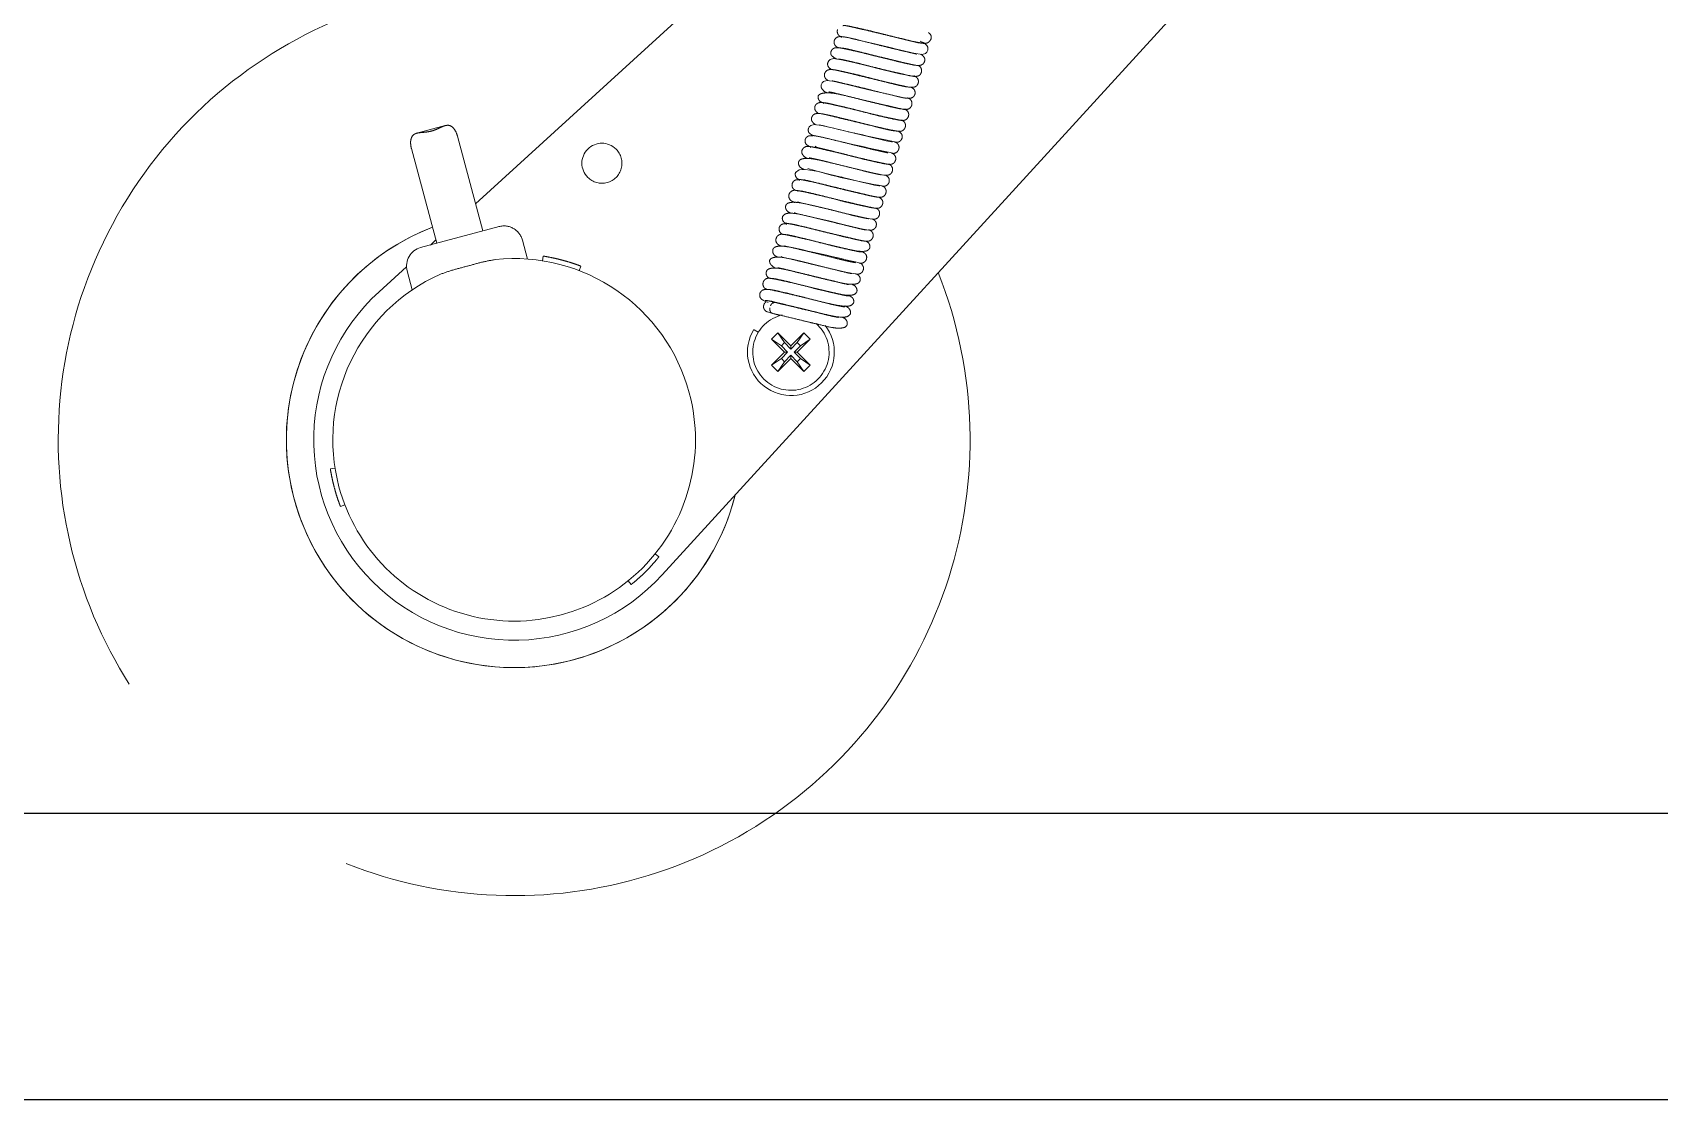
# Model space of a CAD drawing. Header units: millimetres. Extents: x 163705 to 1616509, y 81827 to 302547.
# Drawn here: x 1488061.1 to 1488231.6, y 150829.6 to 150941.5 of the extents above; entities that cross this region are included whole.
import ezdxf

# ---------------------------------------------------------------- set-up
doc = ezdxf.new("R2010")
doc.units = ezdxf.units.MM
doc.header["$LTSCALE"] = 10
doc.linetypes.add('ACAD_ISO02W100', pattern=[15, 12, -3])
doc.layers.add('1-剖面线', color=8, linetype='Continuous', lineweight=0)
doc.layers.add('1-虚线', color=8, linetype='ACAD_ISO02W100', lineweight=0)

# ---------------------------------------------------------------- blocks, each defined once
blk = doc.blocks.new('*U287')
for p, q in [((0, 100, -1.04), (40000.06, 100, -19.83)), ((0, 70, -1.04), (40000.06, 70, -19.83))]:
    blk.add_line(p, q)
blk = doc.blocks.new('G$C61459890')
for p, q in [((1365.71, 328.57), (1410.44, 369.41)), ((1450.31, 360.9), (1385.26, 289.67)), ((1408.45, 346.35), (1408.64, 346.28)), ((1412.28, 345.62), (1412.52, 345.51)), ((1412.52, 345.51), (1412.53, 345.49)), ((1406.4, 339.43), (1406.58, 339.37)), ((1401.86, 339.23), (1401.89, 339.2)), ((1402.16, 339.07), (1402.2, 339.07)), ((1362.53, 336.76), (1359.54, 335.96)), ((1405.39, 335.99), (1405.6, 335.91)), ((1405.76, 337.13), (1405.93, 337.07)), ((1358.98, 334.36), (1361.65, 324.43)), ((1363.81, 335.66), (1366.47, 325.72)), ((1400.8, 334.46), (1400.83, 334.48)), ((1405.05, 334.83), (1405.24, 334.76)), ((1399.31, 331.83), (1399.31, 331.82)), ((1404.03, 331.38), (1404.24, 331.31)), ((1399.46, 329.85), (1399.47, 329.88)), ((1403.7, 330.22), (1403.9, 330.15)), ((1403.04, 327.92), (1403.2, 327.86)), ((1407.68, 328.09), (1407.66, 328.11)), ((1359.95, 323.98), (1368.17, 326.18)), ((1402.34, 325.62), (1402.55, 325.55)), ((1402.67, 326.78), (1402.89, 326.7)), ((1360.98, 324.25), (1361.55, 324.78)), ((1370.61, 324.76), (1371.15, 322.78)), ((1372.79, 323.09), (1372.72, 322.6)), ((1406.32, 323.49), (1406.29, 323.53)), ((1355.59, 319.33), (1358.47, 321.97)), ((1358.54, 321.53), (1359.07, 319.54)), ((1376.57, 321.56), (1376.75, 322.03)), ((1396.42, 320.84), (1396.42, 320.84)), ((1400.98, 321.02), (1401.19, 320.94)), ((1401.32, 322.17), (1401.53, 322.1)), ((1396.09, 319.69), (1396.09, 319.69)), ((1404.95, 318.89), (1404.87, 318.96)), ((1395.74, 318.55), (1395.74, 318.55)), ((1395.94, 318.4), (1396.35, 318.23)), ((1396.31, 317.23), (1396.81, 317.08)), ((1396.81, 317.08), (1397.6, 316.85)), ((1397.1, 318.24), (1397.19, 318.21)), ((1397.15, 318.23), (1397.13, 318.24)), ((1399.91, 317.59), (1400.17, 317.5)), ((1401.57, 315.85), (1401.38, 316.03)), ((1397.39, 315.06), (1396.71, 314.38)), ((1396.71, 314.38), (1398.07, 313.02)), ((1396.71, 314.38), (1397.75, 313.69)), ((1397.39, 315.06), (1398.08, 314.02)), ((1398.75, 313.7), (1397.39, 315.06)), ((1398.08, 314.02), (1397.75, 313.69)), ((1397.75, 313.69), (1398.41, 313.02)), ((1398.75, 313.35), (1398.08, 314.02)), ((1400.1, 315.06), (1398.75, 313.7)), ((1399.41, 314.02), (1398.75, 313.35)), ((1398.75, 313.7), (1398.75, 313.35)), ((1399.08, 313.02), (1399.74, 313.69)), ((1400.1, 315.06), (1399.41, 314.02)), ((1399.74, 313.69), (1399.41, 314.02)), ((1399.42, 313.02), (1400.78, 314.38)), ((1400.78, 314.38), (1399.74, 313.69)), ((1400.78, 314.38), (1400.1, 315.06)), ((1398.07, 313.02), (1396.71, 311.66)), ((1396.71, 311.66), (1397.75, 312.35)), ((1397.39, 310.98), (1398.75, 312.34)), ((1397.39, 310.98), (1398.08, 312.02)), ((1398.41, 313.02), (1397.75, 312.35)), ((1397.75, 312.35), (1398.08, 312.02)), ((1398.07, 313.02), (1398.41, 313.02)), ((1398.08, 312.02), (1398.75, 312.69)), ((1398.75, 312.34), (1398.75, 312.69)), ((1398.75, 312.69), (1399.41, 312.02)), ((1398.75, 312.34), (1400.1, 310.98)), ((1399.42, 313.02), (1399.08, 313.02)), ((1399.74, 312.35), (1399.08, 313.02)), ((1399.41, 312.02), (1399.74, 312.35)), ((1400.1, 310.98), (1399.41, 312.02)), ((1400.78, 311.66), (1399.42, 313.02)), ((1400.78, 311.66), (1399.74, 312.35)), ((1396.71, 311.66), (1397.39, 310.98)), ((1400.1, 310.98), (1400.78, 311.66)), ((1350.99, 300.87), (1350.49, 300.79)), ((1351.55, 296.83), (1352.02, 297.01)), ((1384.91, 291.56), (1384.53, 291.88)), ((1382.02, 288.67), (1381.7, 289.06))]:
    blk.add_line(p, q)
at = {"flags": 128}
for points in [[(1404.3, 346.04), (1404.39, 346.06), (1404.88, 345.96), (1405.54, 345.81), (1406.28, 345.63), (1407.67, 345.3), (1409.14, 344.94), (1410.48, 344.61), (1411.64, 344.35), (1412.51, 344.23), (1412.85, 344.33), (1413, 344.46), (1413.1, 344.66), (1413.1, 344.66)], [(1411.52, 341.97), (1411.46, 341.95), (1410.93, 342.04), (1410.18, 342.2), (1409.42, 342.38), (1408.15, 342.69), (1406.79, 343.03), (1405.34, 343.38), (1404.05, 343.66), (1403.21, 343.79), (1402.87, 343.7), (1402.72, 343.57), (1402.61, 343.37), (1402.61, 343.37)], [(1410.74, 339.67), (1410.66, 339.65), (1410.16, 339.75), (1409.5, 339.91), (1408.76, 340.08), (1407.36, 340.42), (1405.9, 340.77), (1404.56, 341.1), (1403.4, 341.37), (1402.53, 341.49), (1402.18, 341.39), (1402.04, 341.25), (1401.93, 341.05), (1401.93, 341.05)], [(1409.38, 335.06), (1409.29, 335.05), (1408.72, 335.17), (1408.02, 335.33), (1407.26, 335.51), (1405.84, 335.85), (1404.38, 336.21), (1403.06, 336.53), (1401.97, 336.78), (1401.17, 336.88), (1400.83, 336.78), (1400.68, 336.65), (1400.58, 336.45), (1400.58, 336.45)], [(1400.67, 333.4), (1400.78, 333.37), (1401.11, 333.3), (1401.59, 333.2), (1402.19, 333.06), (1403.55, 332.74), (1404.87, 332.41), (1406.16, 332.09), (1406.98, 331.89), (1407.82, 331.71), (1408.48, 331.58), (1408.76, 331.57), (1408.76, 331.57)], [(1408.06, 330.44), (1407.97, 330.44), (1407.52, 330.53), (1406.95, 330.66), (1406.32, 330.81), (1405.08, 331.1), (1403.92, 331.39), (1402.74, 331.67), (1401.65, 331.94), (1400.29, 332.17), (1399.61, 332.13), (1399.23, 331.85), (1399.23, 331.85)], [(1399.13, 327.64), (1399.12, 327.63), (1399.27, 327.58), (1399.61, 327.5), (1400.54, 327.29), (1401.59, 327.04), (1402.71, 326.77), (1404.24, 326.39), (1405.09, 326.18), (1405.97, 325.98), (1406.71, 325.84), (1407.06, 325.81), (1407.06, 325.81)], [(1399.45, 328.79), (1399.44, 328.78), (1399.59, 328.73), (1399.96, 328.65), (1400.94, 328.43), (1401.98, 328.18), (1403.02, 327.93), (1404.51, 327.55), (1405.44, 327.33), (1406.35, 327.13), (1407.06, 326.99), (1407.38, 326.96), (1407.38, 326.96)], [(1397.73, 323.03), (1397.73, 323.03), (1397.84, 322.99), (1398.16, 322.92), (1399.05, 322.72), (1400.08, 322.47), (1401.18, 322.21), (1402.73, 321.83), (1403.59, 321.61), (1404.49, 321.4), (1405.27, 321.25), (1405.68, 321.2), (1405.68, 321.2)]]:
    blk.add_lwpolyline(points, dxfattribs=at)
for centre, radius, start, end in [((1369.75, 303.83), 47.77, 68.4797, 21.5203), ((1445.88, 514.65), 183.2, 256.0496, 258.6544), ((1378.95, 332.82), 2.1, 45, 225), ((1378.95, 332.82), 2.1, 225, 45), ((1477.86, 655.62), 328.94, 256.554, 258.0011), ((1420.49, 400.34), 70.95, 253.6556, 260.2226), ((1369.75, 303.83), 23.87, 111.0118, 213.7174), ((1369.75, 303.83), 23.87, 111.0118, 345.985), ((1368.68, 324.25), 2, 15, 105), ((1360.47, 322.05), 2, 105, 195), ((1310.39, -76.13), 409.79, 76.5082, 77.6479), ((1369.75, 303.83), 19, 15, 96.0112), ((1369.75, 303.83), 19, 113.9888, 195), ((1369.75, 303.83), 21, 132.401, 225), ((1398.75, 313.02), 4.55, 148.6107, 38.0913), ((1398.75, 313.02), 4, 103.0553, 225), ((1398.75, 313.02), 4, 225, 45), ((1369.75, 303.83), 19, 195, 15), ((1369.75, 303.83), 23.87, 213.7174, 345.985), ((1369.75, 303.83), 21, 225, 317.599)]:
    blk.add_arc(centre, radius, start, end)
for points, knots in [([(1411.95, 344.25), (1411.95, 344.25), (1411.95, 344.27), (1411.66, 344.32), (1411.18, 344.44), (1410.52, 344.59), (1409.75, 344.77), (1408.9, 344.98), (1407.77, 345.25), (1406.38, 345.59), (1404.88, 345.95), (1404.15, 346.12), (1403.65, 346.08), (1403.4, 345.9), (1403.32, 345.74), (1403.29, 345.66)], [0, 0, 0, 0, 0.018494, 0.093265, 0.164403, 0.236333, 0.307733, 0.379136, 0.450211, 0.584973, 0.722479, 0.882352, 0.946915, 0.974531, 1, 1, 1, 1]), ([(1403.63, 346.82), (1403.61, 346.74), (1403.59, 346.57), (1403.67, 346.33), (1403.84, 346.13), (1404.01, 346.06), (1404.1, 346.02)], [0, 0, 0, 0, 0.2564586, 0.5098099, 0.7569647, 1, 1, 1, 1]), ([(1412.31, 345.4), (1412.31, 345.41), (1412.33, 345.42), (1412.14, 345.44), (1411.65, 345.55), (1410.72, 345.77), (1409.34, 346.11), (1407.87, 346.46), (1406.65, 346.76), (1405.7, 346.98), (1404.95, 347.16), (1404.32, 347.28), (1404.23, 347.24), (1404.19, 347.23)], [0, 0, 0, 0, 0.000772, 0.065886, 0.134349, 0.256681, 0.37377, 0.491733, 0.610987, 0.686135, 0.771267, 0.875926, 1, 1, 1, 1]), ([(1404.6, 347.21), (1404.6, 347.22), (1404.61, 347.23), (1404.87, 347.18), (1405.49, 347.05), (1406.45, 346.83), (1407.45, 346.59), (1408.58, 346.32), (1409.71, 346.03), (1410.72, 345.78), (1411.53, 345.59), (1412.25, 345.44), (1412.51, 345.41), (1412.65, 345.39)], [0, 0, 0, 0, 0.024856, 0.096722, 0.227477, 0.333556, 0.41173, 0.508557, 0.630317, 0.705984, 0.794111, 0.893255, 1, 1, 1, 1]), ([(1413.41, 345.8), (1413.44, 345.86), (1413.48, 345.99), (1413.44, 346.19), (1413.34, 346.38), (1413.21, 346.47), (1413.15, 346.51)], [0, 0, 0, 0, 0.260935, 0.516133, 0.76262, 1, 1, 1, 1]), ([(1402.95, 344.51), (1402.94, 344.43), (1402.92, 344.26), (1403.06, 344), (1403.34, 343.85), (1403.53, 343.74)], [0, 0, 0, 0, 0.198312, 0.448865, 1, 1, 1, 1]), ([(1403.7, 344.9), (1403.62, 344.92), (1403.5, 344.94), (1403.34, 344.91), (1403.2, 344.85), (1403.04, 344.73), (1402.98, 344.58), (1402.95, 344.51)], [0, 0, 0, 0, 0.252884, 0.377726, 0.501904, 0.750675, 1, 1, 1, 1]), ([(1403.29, 345.66), (1403.28, 345.57), (1403.26, 345.39), (1403.4, 345.11), (1403.59, 344.99), (1403.7, 344.92)], [0, 0, 0, 0, 0.307081, 0.596354, 1, 1, 1, 1]), ([(1411.64, 343.1), (1411.6, 343.12), (1411.51, 343.14), (1411.09, 343.23), (1410.54, 343.35), (1409.69, 343.55), (1408.51, 343.83), (1407.11, 344.18), (1405.95, 344.47), (1405, 344.69), (1404.24, 344.85), (1403.69, 344.95), (1403.66, 344.93), (1403.64, 344.91)], [0, 0, 0, 0, 0.062783, 0.133725, 0.204269, 0.272419, 0.397148, 0.507457, 0.619165, 0.697524, 0.79368, 0.904419, 1, 1, 1, 1]), ([(1404.11, 344.91), (1404.11, 344.91), (1404.11, 344.89), (1404.43, 344.85), (1404.96, 344.72), (1405.63, 344.56), (1406.37, 344.38), (1407.17, 344.18), (1408.02, 343.97), (1408.89, 343.77), (1409.98, 343.5), (1411.21, 343.22), (1411.91, 343.04), (1412.39, 343.08), (1412.65, 343.26), (1412.73, 343.42), (1412.76, 343.5)], [0, 0, 0, 0, 0.018878, 0.099002, 0.176787, 0.247, 0.31243, 0.380052, 0.450198, 0.521443, 0.592294, 0.733647, 0.880188, 0.944516, 0.973143, 1, 1, 1, 1]), ([(1408.09, 345.2), (1408.1, 345.19), (1408.17, 345.17), (1408.24, 345.14), (1408.3, 345.12)], [0, 0, 0, 0, 0.166358, 1, 1, 1, 1]), ([(1412.5, 345.41), (1412.59, 345.39), (1412.79, 345.36), (1413.07, 345.43), (1413.29, 345.58), (1413.37, 345.73), (1413.41, 345.8)], [0, 0, 0, 0, 0.24419, 0.492173, 0.745229, 1, 1, 1, 1]), ([(1413.1, 344.66), (1413.11, 344.75), (1413.13, 344.93), (1412.96, 345.24), (1412.73, 345.42), (1412.53, 345.5), (1412.52, 345.5)], [0, 0, 0, 0, 0.272347, 0.525949, 0.972133, 1, 1, 1, 1]), ([(1402.61, 343.37), (1402.6, 343.28), (1402.58, 343.1), (1402.71, 342.83), (1402.9, 342.71), (1403.01, 342.63)], [0, 0, 0, 0, 0.291961, 0.57667, 1, 1, 1, 1]), ([(1403.74, 343.76), (1403.74, 343.76), (1403.73, 343.74), (1404.04, 343.7), (1404.58, 343.58), (1405.29, 343.41), (1406.28, 343.18), (1407.37, 342.9), (1408.45, 342.63), (1409.27, 342.43), (1410.06, 342.25), (1411.01, 342.04), (1411.56, 341.9), (1412.06, 341.93), (1412.31, 342.1), (1412.39, 342.27), (1412.42, 342.35)], [0, 0, 0, 0, 0.014439, 0.093982, 0.174478, 0.250116, 0.318993, 0.445852, 0.513217, 0.582947, 0.656385, 0.733412, 0.885791, 0.946528, 0.973975, 1, 1, 1, 1]), ([(1407.76, 344.04), (1407.79, 344.03), (1407.85, 344), (1407.91, 343.98), (1407.93, 343.98)], [0, 0, 0, 0, 0.638056, 1, 1, 1, 1]), ([(1412.42, 342.35), (1412.44, 342.42), (1412.46, 342.57), (1412.38, 342.83), (1412.26, 342.99), (1412.08, 343.06), (1412.03, 343.08)], [0, 0, 0, 0, 0.167539, 0.355321, 0.813737, 1, 1, 1, 1]), ([(1412.76, 343.5), (1412.77, 343.58), (1412.8, 343.74), (1412.68, 344.01), (1412.5, 344.15), (1412.38, 344.24)], [0, 0, 0, 0, 0.2732375, 0.5361095, 1, 1, 1, 1]), ([(1401.93, 341.05), (1401.92, 340.97), (1401.9, 340.82), (1402.06, 340.48), (1402.35, 340.27), (1402.59, 340.18), (1402.6, 340.17)], [0, 0, 0, 0, 0.219038, 0.425249, 0.958268, 1, 1, 1, 1]), ([(1402.27, 342.21), (1402.26, 342.13), (1402.24, 341.98), (1402.35, 341.7), (1402.54, 341.56), (1402.66, 341.47)], [0, 0, 0, 0, 0.270414, 0.530888, 1, 1, 1, 1]), ([(1410.94, 340.8), (1410.94, 340.8), (1410.94, 340.82), (1410.62, 340.87), (1410.08, 340.99), (1409.41, 341.15), (1408.67, 341.34), (1407.87, 341.53), (1407.01, 341.74), (1406.15, 341.95), (1405.06, 342.21), (1403.83, 342.49), (1403.13, 342.67), (1402.65, 342.63), (1402.39, 342.45), (1402.31, 342.29), (1402.27, 342.21)], [0, 0, 0, 0, 0.018215, 0.098929, 0.177227, 0.247694, 0.313143, 0.380697, 0.450775, 0.521948, 0.59272, 0.733898, 0.880281, 0.944559, 0.973165, 1, 1, 1, 1]), ([(1403.09, 341.46), (1403.09, 341.46), (1403.08, 341.44), (1403.38, 341.4), (1403.86, 341.27), (1404.52, 341.12), (1405.29, 340.94), (1406.14, 340.74), (1407.27, 340.46), (1408.66, 340.12), (1410.15, 339.77), (1410.89, 339.59), (1411.39, 339.64), (1411.64, 339.82), (1411.71, 339.98), (1411.75, 340.05)], [0, 0, 0, 0, 0.018542, 0.093327, 0.164475, 0.236415, 0.307826, 0.379244, 0.450333, 0.585097, 0.722003, 0.880636, 0.945682, 0.973864, 1, 1, 1, 1]), ([(1403.4, 342.61), (1403.4, 342.61), (1403.39, 342.59), (1403.69, 342.54), (1404.21, 342.42), (1404.92, 342.26), (1405.73, 342.08), (1406.55, 341.87), (1407.63, 341.61), (1408.71, 341.33), (1409.69, 341.1), (1410.67, 340.89), (1411.24, 340.75), (1411.73, 340.79), (1411.98, 340.97), (1412.05, 341.13), (1412.09, 341.2)], [0, 0, 0, 0, 0.013442, 0.089014, 0.167758, 0.244617, 0.317068, 0.386329, 0.452658, 0.579617, 0.650298, 0.727122, 0.886744, 0.948588, 0.975124, 1, 1, 1, 1]), ([(1407.1, 341.74), (1407.12, 341.73), (1407.18, 341.71), (1407.24, 341.69), (1407.28, 341.68)], [0, 0, 0, 0, 0.394359, 1, 1, 1, 1]), ([(1412.09, 341.2), (1412.1, 341.28), (1412.13, 341.44), (1412.05, 341.68), (1411.88, 341.88), (1411.72, 341.94), (1411.64, 341.98)], [0, 0, 0, 0, 0.2558745, 0.5079748, 0.7543462, 1, 1, 1, 1]), ([(1401.62, 339.91), (1401.61, 339.84), (1401.59, 339.68), (1401.65, 339.49), (1401.74, 339.36), (1401.86, 339.25), (1401.98, 339.21), (1402.05, 339.18)], [0, 0, 0, 0, 0.249261, 0.497995, 0.622174, 0.747035, 1, 1, 1, 1]), ([(1410.27, 338.5), (1410.25, 338.51), (1410.19, 338.53), (1409.82, 338.61), (1409.35, 338.71), (1408.57, 338.89), (1407.44, 339.16), (1406.03, 339.51), (1404.56, 339.88), (1403.21, 340.19), (1402.29, 340.21), (1401.82, 340.1), (1401.69, 339.98), (1401.62, 339.91)], [0, 0, 0, 0, 0.052058, 0.11745, 0.183626, 0.249081, 0.372493, 0.488882, 0.601488, 0.760962, 0.871561, 0.934153, 1, 1, 1, 1]), ([(1402.74, 340.31), (1402.73, 340.31), (1402.71, 340.29), (1402.9, 340.28), (1403.39, 340.16), (1404.32, 339.94), (1405.7, 339.6), (1407.16, 339.25), (1408.39, 338.96), (1409.34, 338.73), (1410.09, 338.56), (1410.73, 338.43), (1410.82, 338.47), (1410.87, 338.49)], [0, 0, 0, 0, 0.001103, 0.06584, 0.133812, 0.255588, 0.372486, 0.490271, 0.609366, 0.684443, 0.769548, 0.874251, 1, 1, 1, 1]), ([(1406.73, 340.59), (1406.79, 340.57), (1406.87, 340.55), (1406.94, 340.52), (1406.95, 340.52)], [0, 0, 0, 0, 0.833678, 1, 1, 1, 1]), ([(1411.41, 338.9), (1411.42, 338.98), (1411.45, 339.14), (1411.37, 339.38), (1411.2, 339.58), (1411.03, 339.65), (1410.95, 339.68)], [0, 0, 0, 0, 0.256017, 0.509082, 0.756259, 1, 1, 1, 1]), ([(1411.75, 340.05), (1411.76, 340.14), (1411.78, 340.32), (1411.65, 340.6), (1411.46, 340.72), (1411.34, 340.79)], [0, 0, 0, 0, 0.303345, 0.589754, 1, 1, 1, 1]), ([(1400.92, 337.61), (1400.91, 337.53), (1400.89, 337.37), (1401.01, 337.1), (1401.21, 336.95), (1401.33, 336.86)], [0, 0, 0, 0, 0.2836686, 0.5545034, 1, 1, 1, 1]), ([(1409.58, 336.19), (1409.58, 336.2), (1409.57, 336.22), (1409.22, 336.27), (1408.64, 336.41), (1407.92, 336.58), (1407.16, 336.77), (1406.35, 336.97), (1405.49, 337.18), (1404.63, 337.38), (1403.57, 337.64), (1402.41, 337.9), (1401.76, 338.07), (1401.29, 338.02), (1401.03, 337.85), (1400.96, 337.69), (1400.92, 337.61)], [0, 0, 0, 0, 0.021244, 0.106499, 0.188391, 0.260861, 0.326854, 0.394431, 0.464531, 0.535725, 0.606493, 0.745086, 0.884256, 0.945694, 0.973524, 1, 1, 1, 1]), ([(1401.26, 338.76), (1401.25, 338.68), (1401.23, 338.53), (1401.34, 338.26), (1401.52, 338.12), (1401.64, 338.03)], [0, 0, 0, 0, 0.270143, 0.532718, 1, 1, 1, 1]), ([(1402.18, 339.16), (1402.08, 339.17), (1401.87, 339.21), (1401.59, 339.14), (1401.36, 338.99), (1401.29, 338.84), (1401.26, 338.76)], [0, 0, 0, 0, 0.236043, 0.480566, 0.73636, 1, 1, 1, 1]), ([(1402.04, 338), (1402.07, 337.99), (1402.14, 337.97), (1402.52, 337.9), (1403.03, 337.78), (1403.85, 337.6), (1405, 337.32), (1406.41, 336.97), (1407.57, 336.67), (1408.56, 336.44), (1409.37, 336.27), (1410.02, 336.15), (1410.11, 336.17), (1410.15, 336.18)], [0, 0, 0, 0, 0.0558266, 0.1230977, 0.1906588, 0.256769, 0.379634, 0.4884533, 0.5986883, 0.6761293, 0.771424, 0.8816242, 1, 1, 1, 1]), ([(1410.17, 337.34), (1410.17, 337.34), (1410.16, 337.33), (1409.86, 337.38), (1409.19, 337.51), (1408.19, 337.74), (1407.24, 337.97), (1406.13, 338.26), (1404.98, 338.54), (1403.93, 338.79), (1403.12, 338.97), (1402.44, 339.12), (1402.2, 339.16), (1402.08, 339.18)], [0, 0, 0, 0, 0.001471, 0.08158, 0.222793, 0.330149, 0.405398, 0.496031, 0.62673, 0.709089, 0.800983, 0.899372, 1, 1, 1, 1]), ([(1402.19, 339.16), (1402.29, 339.15), (1402.47, 339.13), (1403.14, 338.99), (1404.09, 338.78), (1405.2, 338.5), (1406.21, 338.24), (1407.37, 337.96), (1408.5, 337.69), (1409.39, 337.49), (1409.98, 337.37), (1410.42, 337.29), (1410.47, 337.31), (1410.5, 337.33)], [0, 0, 0, 0, 0.082175, 0.158528, 0.285672, 0.376935, 0.443638, 0.533113, 0.66004, 0.736304, 0.818201, 0.903391, 1, 1, 1, 1]), ([(1410.3, 337.33), (1410.38, 337.32), (1410.5, 337.29), (1410.67, 337.33), (1410.81, 337.39), (1410.97, 337.52), (1411.04, 337.67), (1411.07, 337.74)], [0, 0, 0, 0, 0.248045, 0.372032, 0.496295, 0.747109, 1, 1, 1, 1]), ([(1410.63, 338.49), (1410.72, 338.47), (1410.88, 338.44), (1411.12, 338.52), (1411.31, 338.67), (1411.38, 338.82), (1411.41, 338.9)], [0, 0, 0, 0, 0.247458, 0.494735, 0.746278, 1, 1, 1, 1]), ([(1411.07, 337.74), (1411.08, 337.81), (1411.11, 337.96), (1411.03, 338.22), (1410.89, 338.39), (1410.71, 338.46), (1410.65, 338.48)], [0, 0, 0, 0, 0.162904, 0.343749, 0.779712, 1, 1, 1, 1]), ([(1363.81, 335.66), (1363.81, 335.66), (1363.81, 335.66), (1363.81, 335.67), (1363.8, 335.7), (1363.73, 335.94), (1363.56, 336.31), (1363.25, 336.66), (1362.92, 336.82), (1362.54, 336.78), (1362.1, 336.61), (1361.61, 336.36), (1361.09, 336.18), (1360.73, 336.11), (1360.54, 336.09), (1360.49, 336.08), (1360.32, 336.06), (1359.96, 336.04), (1359.53, 335.98), (1359.18, 335.82), (1358.98, 335.52), (1358.9, 335.19), (1358.9, 334.78), (1358.95, 334.53), (1358.98, 334.36)], [0, 0, 0, 0, 0.000121, 0.001193, 0.004277, 0.01612, 0.124813, 0.19312, 0.249645, 0.305191, 0.374274, 0.436746, 0.499081, 0.561398, 0.561867, 0.566033, 0.57802, 0.62401, 0.693364, 0.74889, 0.805592, 0.874275, 0.917971, 1, 1, 1, 1]), ([(1400.58, 336.45), (1400.57, 336.37), (1400.55, 336.21), (1400.66, 335.95), (1400.86, 335.84), (1400.97, 335.77)], [0, 0, 0, 0, 0.32308, 0.624405, 1, 1, 1, 1]), ([(1409.97, 336.19), (1410.05, 336.18), (1410.17, 336.15), (1410.33, 336.18), (1410.48, 336.25), (1410.64, 336.38), (1410.7, 336.52), (1410.73, 336.6)], [0, 0, 0, 0, 0.250023, 0.374407, 0.498697, 0.748738, 1, 1, 1, 1]), ([(1410.4, 335.45), (1410.41, 335.54), (1410.43, 335.72), (1410.29, 336.01), (1410.1, 336.12), (1409.99, 336.19)], [0, 0, 0, 0, 0.293679, 0.574573, 1, 1, 1, 1]), ([(1410.73, 336.6), (1410.75, 336.68), (1410.77, 336.84), (1410.7, 337.07), (1410.55, 337.25), (1410.42, 337.3), (1410.36, 337.33)], [0, 0, 0, 0, 0.271088, 0.539462, 0.803862, 1, 1, 1, 1]), ([(1399.91, 334.16), (1399.89, 334.08), (1399.87, 333.92), (1400.01, 333.64), (1400.23, 333.43), (1400.47, 333.33), (1400.54, 333.3)], [0, 0, 0, 0, 0.22693, 0.446114, 0.853625, 1, 1, 1, 1]), ([(1400.78, 334.56), (1400.68, 334.57), (1400.49, 334.61), (1400.22, 334.54), (1400.01, 334.38), (1399.94, 334.23), (1399.91, 334.16)], [0, 0, 0, 0, 0.2387007, 0.483633, 0.738441, 1, 1, 1, 1]), ([(1400.24, 335.3), (1400.23, 335.22), (1400.21, 335.07), (1400.34, 334.78), (1400.56, 334.65), (1400.7, 334.57)], [0, 0, 0, 0, 0.2799895, 0.5376179, 1, 1, 1, 1]), ([(1401.01, 335.67), (1400.93, 335.69), (1400.8, 335.72), (1400.64, 335.69), (1400.5, 335.64), (1400.33, 335.51), (1400.27, 335.37), (1400.24, 335.3)], [0, 0, 0, 0, 0.250573, 0.375082, 0.499353, 0.749034, 1, 1, 1, 1]), ([(1408.8, 332.74), (1408.8, 332.74), (1408.77, 332.73), (1408.43, 332.79), (1407.72, 332.93), (1406.69, 333.17), (1405.72, 333.41), (1404.61, 333.69), (1403.46, 333.98), (1402.43, 334.22), (1401.65, 334.39), (1401, 334.53), (1400.79, 334.56), (1400.68, 334.57)], [0, 0, 0, 0, 0.003998, 0.084001, 0.224932, 0.332006, 0.407037, 0.497404, 0.627727, 0.709854, 0.801497, 0.899626, 1, 1, 1, 1]), ([(1404.08, 335.05), (1403.61, 335.17), (1402.63, 335.41), (1401.53, 335.65), (1400.91, 335.76), (1400.92, 335.71), (1400.93, 335.7)], [0, 0, 0, 0, 0.265157, 0.551869, 0.840782, 1, 1, 1, 1]), ([(1401.3, 334.61), (1401.34, 334.56), (1401.39, 334.49), (1401.77, 334.4), (1402.27, 334.28), (1402.94, 334.12), (1403.47, 333.99), (1403.75, 333.92)], [0, 0, 0, 0, 0.207246, 0.382589, 0.576799, 0.784886, 1, 1, 1, 1]), ([(1408.92, 333.9), (1408.91, 333.9), (1408.91, 333.91), (1408.75, 333.94), (1408.4, 334.02), (1407.73, 334.17), (1406.72, 334.4), (1405.44, 334.71), (1404.54, 334.94), (1404.08, 335.05)], [0, 0, 0, 0, 0.044444, 0.097556, 0.224151, 0.382023, 0.569716, 0.780066, 1, 1, 1, 1]), ([(1409.28, 333.88), (1409.36, 333.87), (1409.53, 333.83), (1409.77, 333.91), (1409.96, 334.07), (1410.02, 334.22), (1410.06, 334.29)], [0, 0, 0, 0, 0.247032, 0.494296, 0.746015, 1, 1, 1, 1]), ([(1409.62, 335.04), (1409.71, 335.02), (1409.87, 334.99), (1410.11, 335.07), (1410.3, 335.23), (1410.36, 335.37), (1410.4, 335.45)], [0, 0, 0, 0, 0.248313, 0.495789, 0.747021, 1, 1, 1, 1]), ([(1410.06, 334.29), (1410.07, 334.37), (1410.1, 334.53), (1410.02, 334.77), (1409.87, 334.95), (1409.73, 335.01), (1409.68, 335.03)], [0, 0, 0, 0, 0.273819, 0.544886, 0.810514, 1, 1, 1, 1]), ([(1399.57, 333), (1399.55, 332.93), (1399.53, 332.77), (1399.62, 332.51), (1399.82, 332.29), (1400.04, 332.21), (1400.16, 332.16)], [0, 0, 0, 0, 0.147772, 0.300731, 0.63085, 1, 1, 1, 1]), ([(1408.23, 331.59), (1408.23, 331.59), (1408.25, 331.61), (1408.05, 331.63), (1407.61, 331.73), (1407.02, 331.86), (1406.2, 332.06), (1405.06, 332.35), (1403.62, 332.7), (1402.15, 333.05), (1400.89, 333.34), (1400.08, 333.33), (1399.69, 333.2), (1399.61, 333.07), (1399.57, 333)], [0, 0, 0, 0, 0.00087, 0.07031, 0.146452, 0.215652, 0.276902, 0.388247, 0.504222, 0.621334, 0.772326, 0.871817, 0.932479, 1, 1, 1, 1]), ([(1403.75, 333.92), (1404.04, 333.84), (1404.65, 333.69), (1405.61, 333.45), (1406.57, 333.22), (1407.44, 333.02), (1408.15, 332.86), (1408.67, 332.76), (1409.02, 332.69), (1409.08, 332.71), (1409.12, 332.71)], [0, 0, 0, 0, 0.117562, 0.242683, 0.372565, 0.503703, 0.632423, 0.755487, 0.873926, 1, 1, 1, 1]), ([(1408.94, 332.73), (1409.02, 332.71), (1409.19, 332.68), (1409.43, 332.76), (1409.62, 332.91), (1409.68, 333.06), (1409.72, 333.14)], [0, 0, 0, 0, 0.246687, 0.493776, 0.745582, 1, 1, 1, 1]), ([(1409.38, 331.99), (1409.39, 332.07), (1409.42, 332.23), (1409.36, 332.42), (1409.27, 332.55), (1409.15, 332.67), (1409.03, 332.71), (1408.96, 332.74)], [0, 0, 0, 0, 0.251166, 0.501113, 0.625391, 0.749801, 1, 1, 1, 1]), ([(1409.72, 333.14), (1409.73, 333.21), (1409.75, 333.36), (1409.67, 333.61), (1409.54, 333.78), (1409.36, 333.85), (1409.3, 333.88)], [0, 0, 0, 0, 0.164062, 0.344257, 0.772097, 1, 1, 1, 1]), ([(1399.67, 331.05), (1399.58, 331.07), (1399.42, 331.11), (1399.17, 331.05), (1398.98, 330.9), (1398.92, 330.76), (1398.89, 330.69)], [0, 0, 0, 0, 0.248609, 0.49618, 0.747044, 1, 1, 1, 1]), ([(1399.23, 331.85), (1399.21, 331.77), (1399.19, 331.61), (1399.28, 331.34), (1399.42, 331.19), (1399.55, 331.13), (1399.58, 331.12)], [0, 0, 0, 0, 0.203406, 0.41468, 0.871614, 1, 1, 1, 1]), ([(1407.57, 329.3), (1407.44, 329.33), (1407.17, 329.39), (1406.38, 329.56), (1405.29, 329.81), (1404.08, 330.11), (1403.04, 330.36), (1401.96, 330.64), (1400.97, 330.87), (1400.2, 331.04), (1399.72, 331.12), (1399.47, 331.14), (1399.51, 331.11), (1399.52, 331.1)], [0, 0, 0, 0, 0.081272, 0.159907, 0.298259, 0.403251, 0.47679, 0.565472, 0.693858, 0.775125, 0.866169, 0.964106, 1, 1, 1, 1]), ([(1400.19, 331.11), (1400.18, 331.1), (1400.16, 331.05), (1400.34, 331.03), (1400.85, 330.91), (1401.61, 330.73), (1402.65, 330.48), (1403.94, 330.17), (1405.22, 329.86), (1406.33, 329.59), (1407.16, 329.39), (1407.88, 329.25), (1408.02, 329.26), (1408.09, 329.26)], [0, 0, 0, 0, 0.021306, 0.083574, 0.141624, 0.243299, 0.33811, 0.435007, 0.577426, 0.664659, 0.758391, 0.869106, 1, 1, 1, 1]), ([(1408.26, 330.43), (1408.34, 330.42), (1408.51, 330.39), (1408.75, 330.46), (1408.95, 330.62), (1409.01, 330.77), (1409.04, 330.84)], [0, 0, 0, 0, 0.247357, 0.49485, 0.746486, 1, 1, 1, 1]), ([(1408.61, 331.59), (1408.69, 331.57), (1408.81, 331.55), (1408.98, 331.58), (1409.12, 331.64), (1409.28, 331.77), (1409.35, 331.92), (1409.38, 331.99)], [0, 0, 0, 0, 0.249025, 0.373297, 0.497677, 0.748176, 1, 1, 1, 1]), ([(1409.04, 330.84), (1409.05, 330.93), (1409.08, 331.11), (1408.95, 331.39), (1408.78, 331.5), (1408.67, 331.57)], [0, 0, 0, 0, 0.276157, 0.545822, 1, 1, 1, 1]), ([(1398.55, 329.55), (1398.54, 329.47), (1398.51, 329.32), (1398.6, 329.05), (1398.81, 328.84), (1399.03, 328.76), (1399.15, 328.71)], [0, 0, 0, 0, 0.141961, 0.289278, 0.614156, 1, 1, 1, 1]), ([(1399.39, 329.95), (1399.3, 329.97), (1399.11, 330.01), (1398.86, 329.93), (1398.65, 329.77), (1398.58, 329.63), (1398.55, 329.55)], [0, 0, 0, 0, 0.241582, 0.486975, 0.74071, 1, 1, 1, 1]), ([(1398.89, 330.69), (1398.87, 330.61), (1398.85, 330.46), (1398.94, 330.19), (1399.09, 330.04), (1399.22, 329.98), (1399.25, 329.97)], [0, 0, 0, 0, 0.195408, 0.39638, 0.826869, 1, 1, 1, 1]), ([(1407.42, 328.13), (1407.41, 328.13), (1407.37, 328.13), (1407, 328.2), (1406.24, 328.36), (1405.18, 328.6), (1404.2, 328.84), (1403.08, 329.13), (1401.94, 329.41), (1400.94, 329.65), (1400.18, 329.81), (1399.57, 329.94), (1399.39, 329.96), (1399.3, 329.97)], [0, 0, 0, 0, 0.007521, 0.087312, 0.227794, 0.334476, 0.409215, 0.499229, 0.629052, 0.710873, 0.802183, 0.899966, 1, 1, 1, 1]), ([(1399.8, 329.94), (1399.8, 329.94), (1399.78, 329.9), (1399.89, 329.9), (1400.31, 329.8), (1401.06, 329.64), (1402.04, 329.4), (1403.14, 329.12), (1404.22, 328.86), (1405.22, 328.62), (1406.06, 328.42), (1406.83, 328.25), (1407.17, 328.18), (1407.34, 328.15)], [0, 0, 0, 0, 0.0049146, 0.0718789, 0.1379987, 0.2618689, 0.3702475, 0.4686571, 0.6008355, 0.6866271, 0.7839828, 0.8899182, 1, 1, 1, 1]), ([(1407.91, 329.28), (1407.99, 329.26), (1408.17, 329.23), (1408.41, 329.31), (1408.61, 329.46), (1408.67, 329.61), (1408.7, 329.69)], [0, 0, 0, 0, 0.245441, 0.492636, 0.745001, 1, 1, 1, 1]), ([(1408.36, 328.53), (1408.37, 328.62), (1408.4, 328.79), (1408.27, 329.07), (1408.1, 329.19), (1407.98, 329.27)], [0, 0, 0, 0, 0.25363, 0.514041, 1, 1, 1, 1]), ([(1408.7, 329.69), (1408.72, 329.77), (1408.74, 329.93), (1408.67, 330.16), (1408.51, 330.36), (1408.35, 330.42), (1408.27, 330.45)], [0, 0, 0, 0, 0.253588, 0.505073, 0.752382, 1, 1, 1, 1]), ([(1406.69, 325.84), (1406.66, 325.84), (1406.58, 325.83), (1406.13, 325.92), (1405.52, 326.07), (1404.69, 326.27), (1403.63, 326.52), (1402.38, 326.83), (1401.2, 327.11), (1400.02, 327.4), (1398.95, 327.62), (1398.13, 327.56), (1397.96, 327.35), (1397.87, 327.24)], [0, 0, 0, 0, 0.048228, 0.135128, 0.207693, 0.273043, 0.380949, 0.475121, 0.571159, 0.668286, 0.800891, 0.892435, 1, 1, 1, 1]), ([(1398.21, 328.4), (1398.2, 328.32), (1398.17, 328.17), (1398.27, 327.9), (1398.46, 327.7), (1398.68, 327.61), (1398.79, 327.57)], [0, 0, 0, 0, 0.15126, 0.31002, 0.660498, 1, 1, 1, 1]), ([(1406.87, 326.98), (1406.87, 326.98), (1406.89, 327.01), (1406.67, 327.03), (1406.19, 327.14), (1405.55, 327.28), (1404.7, 327.49), (1403.54, 327.79), (1402.09, 328.14), (1400.67, 328.47), (1399.46, 328.75), (1398.69, 328.73), (1398.33, 328.6), (1398.25, 328.47), (1398.21, 328.4)], [0, 0, 0, 0, 0.0028488, 0.0756088, 0.1554386, 0.2272781, 0.2900551, 0.4019561, 0.5180312, 0.6351664, 0.7828858, 0.8782391, 0.9359294, 1, 1, 1, 1]), ([(1407.24, 326.98), (1407.33, 326.96), (1407.49, 326.93), (1407.73, 327.01), (1407.93, 327.16), (1407.99, 327.31), (1408.02, 327.38)], [0, 0, 0, 0, 0.247879, 0.495451, 0.746579, 1, 1, 1, 1]), ([(1407.34, 328.15), (1407.43, 328.13), (1407.6, 328.1), (1407.65, 328.11), (1407.68, 328.11)], [0, 0, 0, 0, 0.486706, 1, 1, 1, 1]), ([(1407.59, 328.12), (1407.67, 328.11), (1407.79, 328.08), (1407.95, 328.11), (1408.1, 328.18), (1408.26, 328.31), (1408.33, 328.46), (1408.36, 328.53)], [0, 0, 0, 0, 0.247595, 0.371512, 0.495793, 0.746801, 1, 1, 1, 1]), ([(1408.02, 327.38), (1408.04, 327.46), (1408.06, 327.62), (1408, 327.81), (1407.91, 327.94), (1407.8, 328.05), (1407.68, 328.1), (1407.61, 328.13)], [0, 0, 0, 0, 0.250092, 0.499327, 0.623516, 0.748161, 1, 1, 1, 1]), ([(1397.53, 326.09), (1397.52, 326.01), (1397.5, 325.85), (1397.59, 325.58), (1397.73, 325.43), (1397.87, 325.37), (1397.91, 325.36)], [0, 0, 0, 0, 0.196161, 0.4005901, 0.8450056, 1, 1, 1, 1]), ([(1398.33, 326.44), (1398.25, 326.46), (1398.07, 326.5), (1397.82, 326.44), (1397.63, 326.3), (1397.56, 326.16), (1397.53, 326.09)], [0, 0, 0, 0, 0.246386, 0.4937, 0.745399, 1, 1, 1, 1]), ([(1397.87, 327.24), (1397.86, 327.16), (1397.83, 327), (1397.93, 326.73), (1398.07, 326.58), (1398.19, 326.53), (1398.22, 326.52)], [0, 0, 0, 0, 0.2133641, 0.4290129, 0.8788299, 1, 1, 1, 1]), ([(1406.12, 324.68), (1406.13, 324.69), (1406.16, 324.73), (1405.86, 324.76), (1405.38, 324.88), (1404.76, 325.02), (1403.84, 325.23), (1402.61, 325.53), (1401.19, 325.88), (1400.08, 326.16), (1399.19, 326.36), (1398.51, 326.5), (1398.11, 326.55), (1398.15, 326.5), (1398.17, 326.48)], [0, 0, 0, 0, 0.021465, 0.086519, 0.155175, 0.224116, 0.291707, 0.417763, 0.532391, 0.646063, 0.725657, 0.825559, 0.942908, 1, 1, 1, 1]), ([(1398.79, 326.5), (1398.79, 326.49), (1398.77, 326.45), (1398.91, 326.44), (1399.38, 326.33), (1400.11, 326.16), (1401.13, 325.91), (1402.41, 325.6), (1403.7, 325.29), (1404.83, 325.02), (1405.69, 324.81), (1406.44, 324.65), (1406.62, 324.65), (1406.71, 324.65)], [0, 0, 0, 0, 0.011568, 0.072301, 0.130771, 0.233816, 0.329956, 0.428223, 0.572589, 0.660948, 0.755819, 0.867777, 1, 1, 1, 1]), ([(1406.89, 325.83), (1406.98, 325.81), (1407.15, 325.78), (1407.39, 325.86), (1407.59, 326.02), (1407.66, 326.16), (1407.69, 326.24)], [0, 0, 0, 0, 0.245975, 0.493547, 0.745775, 1, 1, 1, 1]), ([(1407.35, 325.08), (1407.36, 325.16), (1407.39, 325.32), (1407.32, 325.52), (1407.23, 325.65), (1407.12, 325.76), (1407, 325.81), (1406.93, 325.84)], [0, 0, 0, 0, 0.252317, 0.502889, 0.62717, 0.751295, 1, 1, 1, 1]), ([(1407.69, 326.24), (1407.7, 326.33), (1407.72, 326.5), (1407.61, 326.78), (1407.45, 326.89), (1407.34, 326.96)], [0, 0, 0, 0, 0.252803, 0.505693, 1, 1, 1, 1]), ([(1405.51, 322.38), (1405.51, 322.38), (1405.53, 322.41), (1405.29, 322.43), (1404.76, 322.55), (1404.09, 322.7), (1403.2, 322.92), (1402.01, 323.22), (1400.57, 323.57), (1399.19, 323.9), (1398.04, 324.16), (1397.31, 324.13), (1396.97, 323.99), (1396.9, 323.86), (1396.86, 323.79)], [0, 0, 0, 0, 0.004933, 0.08099, 0.16446, 0.238919, 0.303216, 0.415694, 0.531902, 0.649093, 0.793497, 0.884724, 0.939423, 1, 1, 1, 1]), ([(1397.2, 324.94), (1397.18, 324.87), (1397.16, 324.71), (1397.25, 324.44), (1397.44, 324.25), (1397.66, 324.16), (1397.78, 324.12)], [0, 0, 0, 0, 0.144434, 0.296304, 0.639463, 1, 1, 1, 1]), ([(1398, 325.35), (1397.92, 325.37), (1397.74, 325.4), (1397.49, 325.32), (1397.29, 325.17), (1397.23, 325.02), (1397.2, 324.94)], [0, 0, 0, 0, 0.244508, 0.490559, 0.743136, 1, 1, 1, 1]), ([(1406.18, 323.52), (1406.14, 323.52), (1406.05, 323.52), (1405.58, 323.6), (1404.75, 323.78), (1403.67, 324.04), (1402.67, 324.28), (1401.55, 324.57), (1400.43, 324.84), (1399.44, 325.07), (1398.72, 325.23), (1398.14, 325.35), (1397.99, 325.36), (1397.91, 325.36)], [0, 0, 0, 0, 0.0767434, 0.151015, 0.281726, 0.3809485, 0.4504506, 0.5341564, 0.6548938, 0.7309977, 0.8159386, 0.9069144, 1, 1, 1, 1]), ([(1398.45, 325.34), (1398.44, 325.33), (1398.42, 325.3), (1398.54, 325.29), (1398.8, 325.23), (1399.39, 325.11), (1400.41, 324.86), (1401.8, 324.51), (1403.24, 324.16), (1404.66, 323.83), (1405.81, 323.56), (1406.55, 323.58), (1406.89, 323.72), (1406.97, 323.86), (1407.01, 323.93)], [0, 0, 0, 0, 0.026239, 0.060867, 0.095893, 0.164563, 0.287858, 0.398745, 0.517475, 0.641173, 0.789912, 0.882772, 0.938306, 1, 1, 1, 1]), ([(1406.54, 324.67), (1406.62, 324.66), (1406.8, 324.62), (1407.05, 324.7), (1407.25, 324.86), (1407.32, 325.01), (1407.35, 325.08)], [0, 0, 0, 0, 0.243694, 0.49085, 0.743929, 1, 1, 1, 1]), ([(1407.01, 323.93), (1407.02, 323.96), (1407.03, 324.02), (1407.03, 324.15), (1406.97, 324.39), (1406.84, 324.54), (1406.61, 324.65), (1406.57, 324.67)], [0, 0, 0, 0, 0.061999, 0.135513, 0.323081, 0.873887, 1, 1, 1, 1]), ([(1367.76, 322.72), (1367.29, 322.64), (1366.36, 322.47), (1364.88, 322.03), (1363.37, 321.67), (1362.48, 321.35), (1362.03, 321.19)], [0, 0, 0, 0, 0.254283, 0.499868, 0.745503, 1, 1, 1, 1]), ([(1372.79, 323.09), (1372.8, 323.09), (1372.82, 323.09), (1372.98, 323.06), (1373.36, 322.99), (1374.03, 322.86), (1374.54, 322.73), (1374.8, 322.66)], [0, 0, 0, 0, 0.125737, 0.250818, 0.500522, 0.750315, 1, 1, 1, 1]), ([(1374.8, 322.66), (1375.06, 322.59), (1375.57, 322.45), (1376.21, 322.23), (1376.57, 322.1), (1376.73, 322.04), (1376.74, 322.03), (1376.75, 322.03)], [0, 0, 0, 0, 0.249657, 0.49917, 0.748537, 0.874932, 1, 1, 1, 1]), ([(1396.52, 322.64), (1396.52, 322.55), (1396.51, 322.37), (1396.74, 322.07), (1397.01, 321.89), (1397.14, 321.81)], [0, 0, 0, 0, 0.367329, 0.721057, 1, 1, 1, 1]), ([(1405.09, 321.22), (1405.1, 321.23), (1405.11, 321.26), (1404.92, 321.29), (1404.31, 321.43), (1403.2, 321.7), (1401.78, 322.04), (1400.32, 322.39), (1398.94, 322.73), (1397.76, 323.01), (1397.01, 322.98), (1396.64, 322.84), (1396.56, 322.71), (1396.52, 322.64)], [0, 0, 0, 0, 0.025477, 0.059065, 0.155842, 0.275423, 0.395144, 0.515849, 0.633411, 0.775391, 0.876548, 0.935852, 1, 1, 1, 1]), ([(1396.86, 323.79), (1396.85, 323.71), (1396.82, 323.54), (1396.94, 323.25), (1397.12, 323.08), (1397.35, 322.99), (1397.44, 322.96)], [0, 0, 0, 0, 0.166399, 0.344837, 0.753399, 1, 1, 1, 1]), ([(1405.87, 322.37), (1405.95, 322.36), (1406.13, 322.32), (1406.37, 322.4), (1406.57, 322.56), (1406.64, 322.7), (1406.67, 322.78)], [0, 0, 0, 0, 0.245847, 0.492644, 0.744284, 1, 1, 1, 1]), ([(1406.33, 321.63), (1406.35, 321.72), (1406.37, 321.88), (1406.27, 322.15), (1406.13, 322.3), (1405.99, 322.35), (1405.97, 322.36)], [0, 0, 0, 0, 0.21325, 0.43248, 0.897326, 1, 1, 1, 1]), ([(1406.67, 322.78), (1406.68, 322.86), (1406.71, 323.01), (1406.65, 323.2), (1406.56, 323.33), (1406.44, 323.44), (1406.33, 323.49), (1406.25, 323.51)], [0, 0, 0, 0, 0.2494007, 0.4982113, 0.6223803, 0.747197, 1, 1, 1, 1]), ([(1396.62, 320.74), (1396.54, 320.76), (1396.37, 320.79), (1396.13, 320.72), (1395.94, 320.56), (1395.87, 320.41), (1395.84, 320.34)], [0, 0, 0, 0, 0.247304, 0.494195, 0.745586, 1, 1, 1, 1]), ([(1396.18, 321.48), (1396.17, 321.4), (1396.14, 321.24), (1396.2, 321.05), (1396.29, 320.91), (1396.4, 320.81), (1396.49, 320.78), (1396.55, 320.75)], [0, 0, 0, 0, 0.269351, 0.536564, 0.668995, 0.80118, 1, 1, 1, 1]), ([(1404.74, 320.07), (1404.74, 320.08), (1404.76, 320.11), (1404.58, 320.14), (1403.95, 320.29), (1402.8, 320.55), (1401.34, 320.9), (1399.93, 321.25), (1398.57, 321.59), (1397.4, 321.86), (1396.65, 321.83), (1396.29, 321.69), (1396.22, 321.55), (1396.18, 321.48)], [0, 0, 0, 0, 0.024614, 0.055968, 0.15251, 0.282306, 0.404123, 0.518905, 0.629933, 0.781036, 0.882732, 0.939894, 1, 1, 1, 1]), ([(1404.81, 318.91), (1404.76, 318.92), (1404.65, 318.92), (1404.13, 319.02), (1403.26, 319.21), (1402.16, 319.47), (1401.15, 319.72), (1400.03, 320.01), (1398.92, 320.28), (1397.96, 320.5), (1397.26, 320.65), (1396.72, 320.75), (1396.6, 320.76), (1396.54, 320.76)], [0, 0, 0, 0, 0.076792, 0.151089, 0.281801, 0.380994, 0.450466, 0.534137, 0.65484, 0.730935, 0.815879, 0.906874, 1, 1, 1, 1]), ([(1396.83, 320.73), (1396.87, 320.73), (1396.96, 320.73), (1397.45, 320.63), (1398.12, 320.48), (1398.97, 320.28), (1399.98, 320.02), (1401.19, 319.73), (1402.39, 319.44), (1403.59, 319.16), (1404.63, 318.94), (1405.41, 319.01), (1405.57, 319.21), (1405.65, 319.32)], [0, 0, 0, 0, 0.052678, 0.143817, 0.222994, 0.28896, 0.388366, 0.478892, 0.576418, 0.680559, 0.813728, 0.897369, 1, 1, 1, 1]), ([(1397.43, 321.9), (1397.42, 321.88), (1397.4, 321.86), (1397.58, 321.83), (1398.18, 321.69), (1399.28, 321.43), (1400.7, 321.09), (1402.16, 320.73), (1403.55, 320.4), (1404.73, 320.11), (1405.5, 320.13), (1405.88, 320.27), (1405.95, 320.41), (1405.99, 320.48)], [0, 0, 0, 0, 0.023852, 0.057113, 0.153589, 0.273005, 0.392633, 0.513242, 0.630679, 0.773205, 0.875238, 0.935155, 1, 1, 1, 1]), ([(1405.52, 321.22), (1405.6, 321.21), (1405.78, 321.18), (1406.03, 321.25), (1406.24, 321.41), (1406.3, 321.56), (1406.33, 321.63)], [0, 0, 0, 0, 0.2447299, 0.4924774, 0.7452595, 1, 1, 1, 1]), ([(1405.99, 320.48), (1406.01, 320.57), (1406.03, 320.74), (1405.91, 321.03), (1405.76, 321.14), (1405.65, 321.21)], [0, 0, 0, 0, 0.227241, 0.470736, 1, 1, 1, 1]), ([(1395.5, 319.19), (1395.49, 319.11), (1395.46, 318.95), (1395.54, 318.71), (1395.7, 318.52), (1395.86, 318.46), (1395.93, 318.43)], [0, 0, 0, 0, 0.253058, 0.504336, 0.751802, 1, 1, 1, 1]), ([(1404.36, 317.8), (1404.37, 317.79), (1404.45, 317.75), (1404.13, 317.8), (1403.54, 317.92), (1402.69, 318.11), (1401.58, 318.39), (1400.15, 318.74), (1398.64, 319.11), (1397.26, 319.41), (1396.53, 319.61), (1395.93, 319.61), (1395.63, 319.44), (1395.55, 319.28), (1395.5, 319.19)], [0, 0, 0, 0, 0.022774, 0.124298, 0.212535, 0.283727, 0.38671, 0.492102, 0.608599, 0.734378, 0.860047, 0.925935, 0.962006, 1, 1, 1, 1]), ([(1395.84, 320.34), (1395.83, 320.26), (1395.8, 320.1), (1395.87, 319.91), (1395.95, 319.77), (1396.07, 319.66), (1396.19, 319.62), (1396.26, 319.59)], [0, 0, 0, 0, 0.251222, 0.501229, 0.625512, 0.749904, 1, 1, 1, 1]), ([(1396.36, 319.59), (1396.41, 319.59), (1396.52, 319.59), (1397.05, 319.49), (1397.73, 319.34), (1398.63, 319.13), (1399.67, 318.88), (1400.84, 318.58), (1402, 318.29), (1403.23, 318), (1404.3, 317.8), (1405.07, 317.86), (1405.23, 318.07), (1405.32, 318.17)], [0, 0, 0, 0, 0.0891453, 0.1749881, 0.2531727, 0.3209017, 0.4213772, 0.5018528, 0.590106, 0.6898668, 0.8258415, 0.9090156, 1, 1, 1, 1]), ([(1405.32, 318.17), (1405.33, 318.25), (1405.35, 318.4), (1405.29, 318.6), (1405.2, 318.72), (1405.08, 318.83), (1404.97, 318.88), (1404.89, 318.9)], [0, 0, 0, 0, 0.249478, 0.4983423, 0.6225433, 0.7473652, 1, 1, 1, 1]), ([(1405.65, 319.32), (1405.66, 319.38), (1405.69, 319.49), (1405.65, 319.7), (1405.48, 319.99), (1405.26, 320.09), (1405.1, 320.16)], [0, 0, 0, 0, 0.106192, 0.216773, 0.456252, 1, 1, 1, 1]), ([(1395.91, 317.97), (1395.89, 317.89), (1395.87, 317.74), (1395.94, 317.51), (1396.09, 317.32), (1396.24, 317.26), (1396.31, 317.23)], [0, 0, 0, 0, 0.249821, 0.500279, 0.749843, 1, 1, 1, 1]), ([(1396.13, 318.27), (1396.09, 318.24), (1395.98, 318.17), (1395.94, 318.05), (1395.91, 317.97)], [0, 0, 0, 0, 0.389449, 1, 1, 1, 1]), ([(1396.04, 318.44), (1396.08, 318.45), (1396.13, 318.45), (1396.38, 318.4), (1396.45, 318.39)], [0, 0, 0, 0, 0.756051, 1, 1, 1, 1]), ([(1396.89, 318.3), (1396.9, 318.3), (1396.94, 318.28), (1397.01, 318.27), (1397.06, 318.25), (1397.07, 318.25), (1397.07, 318.25), (1397.07, 318.25), (1397.06, 318.25), (1397.06, 318.26), (1397.06, 318.26), (1397.05, 318.26), (1397.03, 318.26), (1396.99, 318.27), (1396.86, 318.31), (1396.65, 318.36), (1396.45, 318.39), (1396.41, 318.39), (1396.4, 318.4)], [0, 0, 0, 0, 0.045262, 0.176846, 0.220867, 0.252262, 0.260424, 0.263587, 0.266244, 0.268549, 0.270738, 0.273081, 0.275811, 0.302264, 0.352425, 0.536675, 0.824402, 1, 1, 1, 1]), ([(1396.52, 318.37), (1396.59, 318.36), (1396.79, 318.32), (1397.34, 318.19), (1398.21, 317.99), (1399.3, 317.73), (1400.51, 317.44), (1401.64, 317.15), (1402.83, 316.86), (1403.93, 316.65), (1404.73, 316.71), (1404.89, 316.92), (1404.98, 317.03)], [0, 0, 0, 0, 0.0424147, 0.1281783, 0.2058587, 0.3272528, 0.4275627, 0.5245911, 0.6315842, 0.7869384, 0.8875526, 1, 1, 1, 1]), ([(1396.55, 317.67), (1396.54, 317.61), (1396.53, 317.48), (1396.57, 317.31), (1396.65, 317.17), (1396.73, 317.13), (1396.77, 317.1)], [0, 0, 0, 0, 0.250382, 0.499403, 0.747395, 1, 1, 1, 1]), ([(1396.61, 317.88), (1396.64, 317.94), (1396.7, 318.05), (1396.82, 318.17), (1396.96, 318.24), (1397.06, 318.24), (1397.1, 318.24)], [0, 0, 0, 0, 0.250724, 0.500534, 0.749942, 1, 1, 1, 1]), ([(1396.65, 318.38), (1396.73, 318.35), (1396.85, 318.3), (1396.93, 318.19), (1396.96, 318.15)], [0, 0, 0, 0, 0.600703, 1, 1, 1, 1]), ([(1396.77, 317.1), (1396.78, 317.1), (1396.81, 317.09), (1396.85, 317.08), (1396.86, 317.08)], [0, 0, 0, 0, 0.501815, 1, 1, 1, 1]), ([(1396.82, 317.09), (1397.24, 316.99), (1398.03, 316.8), (1399.47, 316.45), (1400.7, 316.15), (1401.94, 315.86), (1403.1, 315.56), (1404.01, 315.51), (1404.49, 315.64), (1404.59, 315.8), (1404.64, 315.88)], [0, 0, 0, 0, 0.155079, 0.298799, 0.420266, 0.515192, 0.690695, 0.82562, 0.908458, 1, 1, 1, 1]), ([(1403.71, 316.62), (1403.72, 316.63), (1403.73, 316.67), (1403.33, 316.73), (1402.7, 316.88), (1401.72, 317.12), (1400.6, 317.39), (1399.54, 317.65), (1398.67, 317.86), (1397.83, 318.06), (1397.36, 318.17), (1397.13, 318.23)], [0, 0, 0, 0, 0.058427, 0.152492, 0.260859, 0.396046, 0.569992, 0.670638, 0.777814, 0.888703, 1, 1, 1, 1]), ([(1404.98, 317.03), (1404.99, 317.11), (1405.01, 317.28), (1404.91, 317.53), (1404.7, 317.74), (1404.5, 317.83), (1404.4, 317.87)], [0, 0, 0, 0, 0.264397, 0.520552, 0.764927, 1, 1, 1, 1]), ([(1394.86, 315.39), (1394.87, 315.38), (1394.89, 315.37), (1395, 315.3), (1395.17, 315.2), (1395.31, 315.12), (1395.37, 315.08)], [0, 0, 0, 0, 0.249131, 0.499037, 0.749837, 1, 1, 1, 1]), ([(1404.64, 315.88), (1404.65, 315.96), (1404.68, 316.14), (1404.55, 316.42), (1404.37, 316.59), (1404.16, 316.67), (1404.09, 316.7)], [0, 0, 0, 0, 0.17529, 0.360607, 0.772776, 1, 1, 1, 1]), ([(1350.92, 298.78), (1350.85, 299.04), (1350.72, 299.55), (1350.59, 300.22), (1350.52, 300.6), (1350.5, 300.76), (1350.49, 300.78), (1350.49, 300.79)], [0, 0, 0, 0, 0.249657, 0.49917, 0.748537, 0.874932, 1, 1, 1, 1]), ([(1351.55, 296.83), (1351.55, 296.84), (1351.54, 296.85), (1351.49, 297.01), (1351.35, 297.37), (1351.13, 298.02), (1350.99, 298.53), (1350.92, 298.78)], [0, 0, 0, 0, 0.125737, 0.250818, 0.500522, 0.750315, 1, 1, 1, 1]), ([(1384.91, 291.56), (1384.91, 291.56), (1384.9, 291.55), (1384.8, 291.42), (1384.55, 291.12), (1384.1, 290.61), (1383.73, 290.23), (1383.54, 290.04)], [0, 0, 0, 0, 0.125737, 0.250818, 0.500522, 0.750315, 1, 1, 1, 1]), ([(1383.54, 290.04), (1383.35, 289.85), (1382.97, 289.48), (1382.46, 289.03), (1382.17, 288.79), (1382.04, 288.68), (1382.02, 288.67), (1382.02, 288.67)], [0, 0, 0, 0, 0.249657, 0.49917, 0.748537, 0.874932, 1, 1, 1, 1])]:
    blk.add_open_spline(points, degree=3, knots=knots)
at = {"layer": '1-剖面线', "lineweight": 18}
blk.add_line((700.27, 264.7), (3794.56, 264.7), dxfattribs=at)

msp = doc.modelspace()

# ---------------------------------------------------------------- block references
msp.add_blockref('*U287', (1467185.648, 150759.632, 21.29))
at = {"layer": '1-虚线'}
msp.add_blockref('G$C61459890', (1486741.825, 150594.935), dxfattribs=at)

doc.saveas('drawing.dxf')
